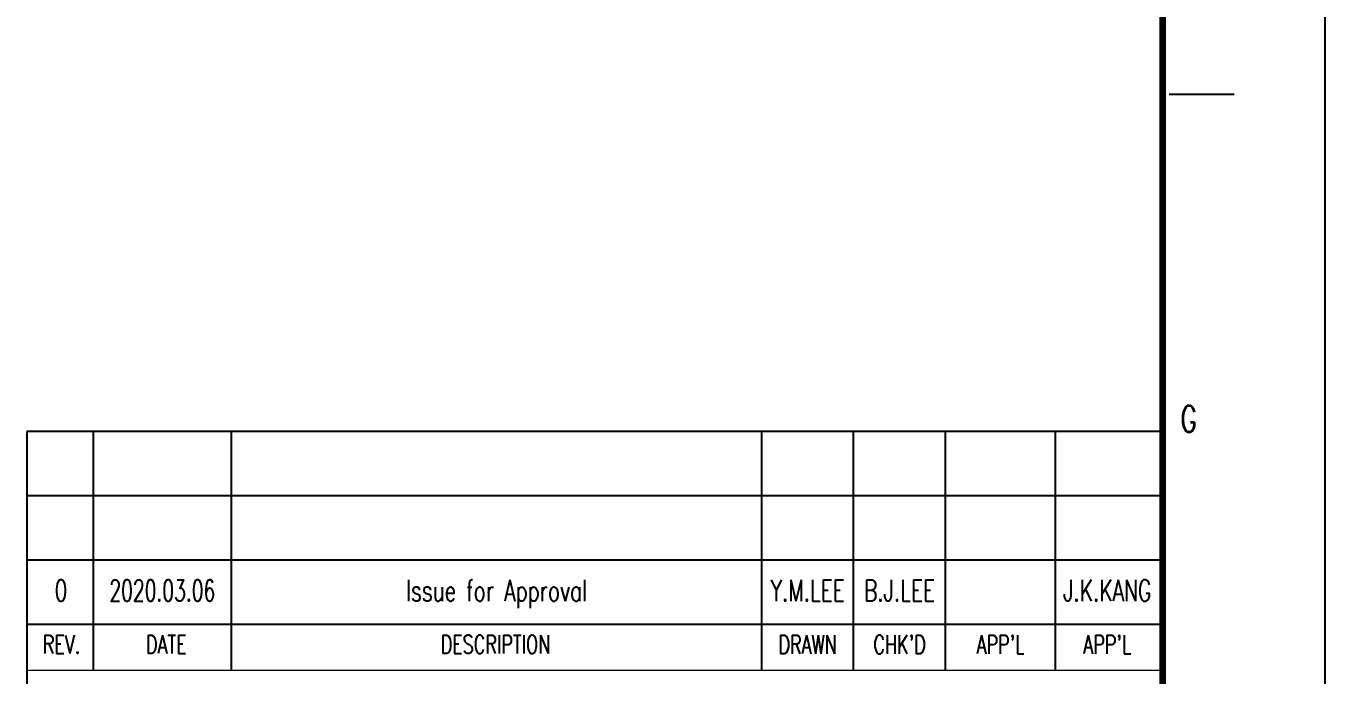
# Model space of a CAD drawing. Header units: millimetres. Extents: x 0 to 134087, y -49114 to 20834.
# Drawn here: x 54996 to 58531, y -27369 to -25601 of the extents above; entities that cross this region are included whole.
import ezdxf
from ezdxf.enums import TextEntityAlignment as Align

# ---------------------------------------------------------------- set-up
doc = ezdxf.new("R2010")
doc.units = ezdxf.units.MM
doc.header["$LTSCALE"] = 35
for name, color, linetype in [('BODER', 7, 'Continuous'), ('border', 130, 'Continuous'), ('TITLE', 7, 'Continuous')]:
    doc.layers.add(name, color=color, linetype=linetype)
doc.styles.add('ROMANS', font='ROMANS.shx', dxfattribs={"width": 0.8})

# ---------------------------------------------------------------- blocks, each defined once
blk = doc.blocks.new('TITLE')
at = {"color": 7}
for p, q in [((841, 0), (841, 594.85)), ((824.02, 159.68), (831.1, 159.68))]:
    blk.add_line(p, q, dxfattribs=at)
at = {"color": 7, "const_width": 0.707}
blk.add_lwpolyline([(823.32, 17.33), (823.32, 577.17)], dxfattribs=at)
at = {"layer": 'BODER'}
for p, q in [((699.67, 122.97), (823.67, 122.97)), ((706.93, 96.97), (706.93, 122.97)), ((721.93, 96.97), (721.93, 122.97)), ((779.67, 96.97), (779.67, 122.97)), ((789.67, 96.97), (789.67, 122.97)), ((799.67, 96.97), (799.67, 122.97)), ((811.67, 96.97), (811.67, 122.97)), ((699.67, 115.97), (823.67, 115.97)), ((699.67, 108.97), (823.67, 108.97)), ((699.67, 101.97), (823.67, 101.97))]:
    blk.add_line(p, q, dxfattribs=at)
at = {"layer": 'border', "color": 7, "linetype": 'Continuous', "lineweight": 0}
blk.add_line((699.67, 96.97), (823.67, 96.97), dxfattribs=at)
blk.add_line((699.67, 96.97), (823.67, 96.97), dxfattribs=at)
at = {"layer": 'TITLE', "color": 7, "lineweight": 0, "const_width": 0.216}
blk.add_lwpolyline([(699.67, 17.68), (699.67, 122.97)], dxfattribs=at)
at = {"color": 7, "style": 'ROMANS', "width": 0.7}
blk.add_text('G', height=2.83, dxfattribs=at).set_placement((826.15, 124.31), align=Align.MIDDLE)
at = {"layer": 'BODER', "style": 'ROMANS', "width": 0.7}
for s, p in [('REV.', (703.43, 99.76)), ('DATE', (714.84, 99.76)), ('DESCRIPTION', (750.68, 99.76)), ('DRAWN', (784.67, 99.75)), ("CHK'D", (794.67, 99.75)), ("APP'L", (805.67, 99.75)), ("APP'L", (817.29, 99.75))]:
    blk.add_text(s, height=2, dxfattribs=at).set_placement(p, align=Align.MIDDLE)

msp = doc.modelspace()

# ---------------------------------------------------------------- block references
at = {"linetype": 'ByBlock', "xscale": 24.99999999749996, "yscale": 24.99999999749996, "zscale": 24.99999999749996}
msp.add_blockref('TITLE', (37506.4576, -29779.1803), dxfattribs=at)

# ---------------------------------------------------------------- texts
at = {"layer": 'BODER', "color": 7, "style": 'ROMANS'}
for s, width, p in [('0', 0.7, (55090.7508, -27138.4459)), ('2020.03.06', 0.65, (55366.6051, -27138.4459)), ('Y.M.LEE', 0.7, (57123.2259, -27138.4459)), ('B.J.LEE', 0.7, (57373.2259, -27138.4459)), ('J.K.KANG', 0.7, (57938.595, -27138.4459))]:
    msp.add_text(s, height=57.5, dxfattribs=dict(at, width=width)).set_placement(p, align=Align.MIDDLE)
at = {"layer": 'BODER', "color": 7, "style": 'ROMANS', "width": 0.7}
msp.add_text('Issue for Approval', height=57.5, dxfattribs=at).set_placement((56276.4746, -27138.4459), align=Align.MIDDLE_CENTER)

doc.saveas('drawing.dxf')
